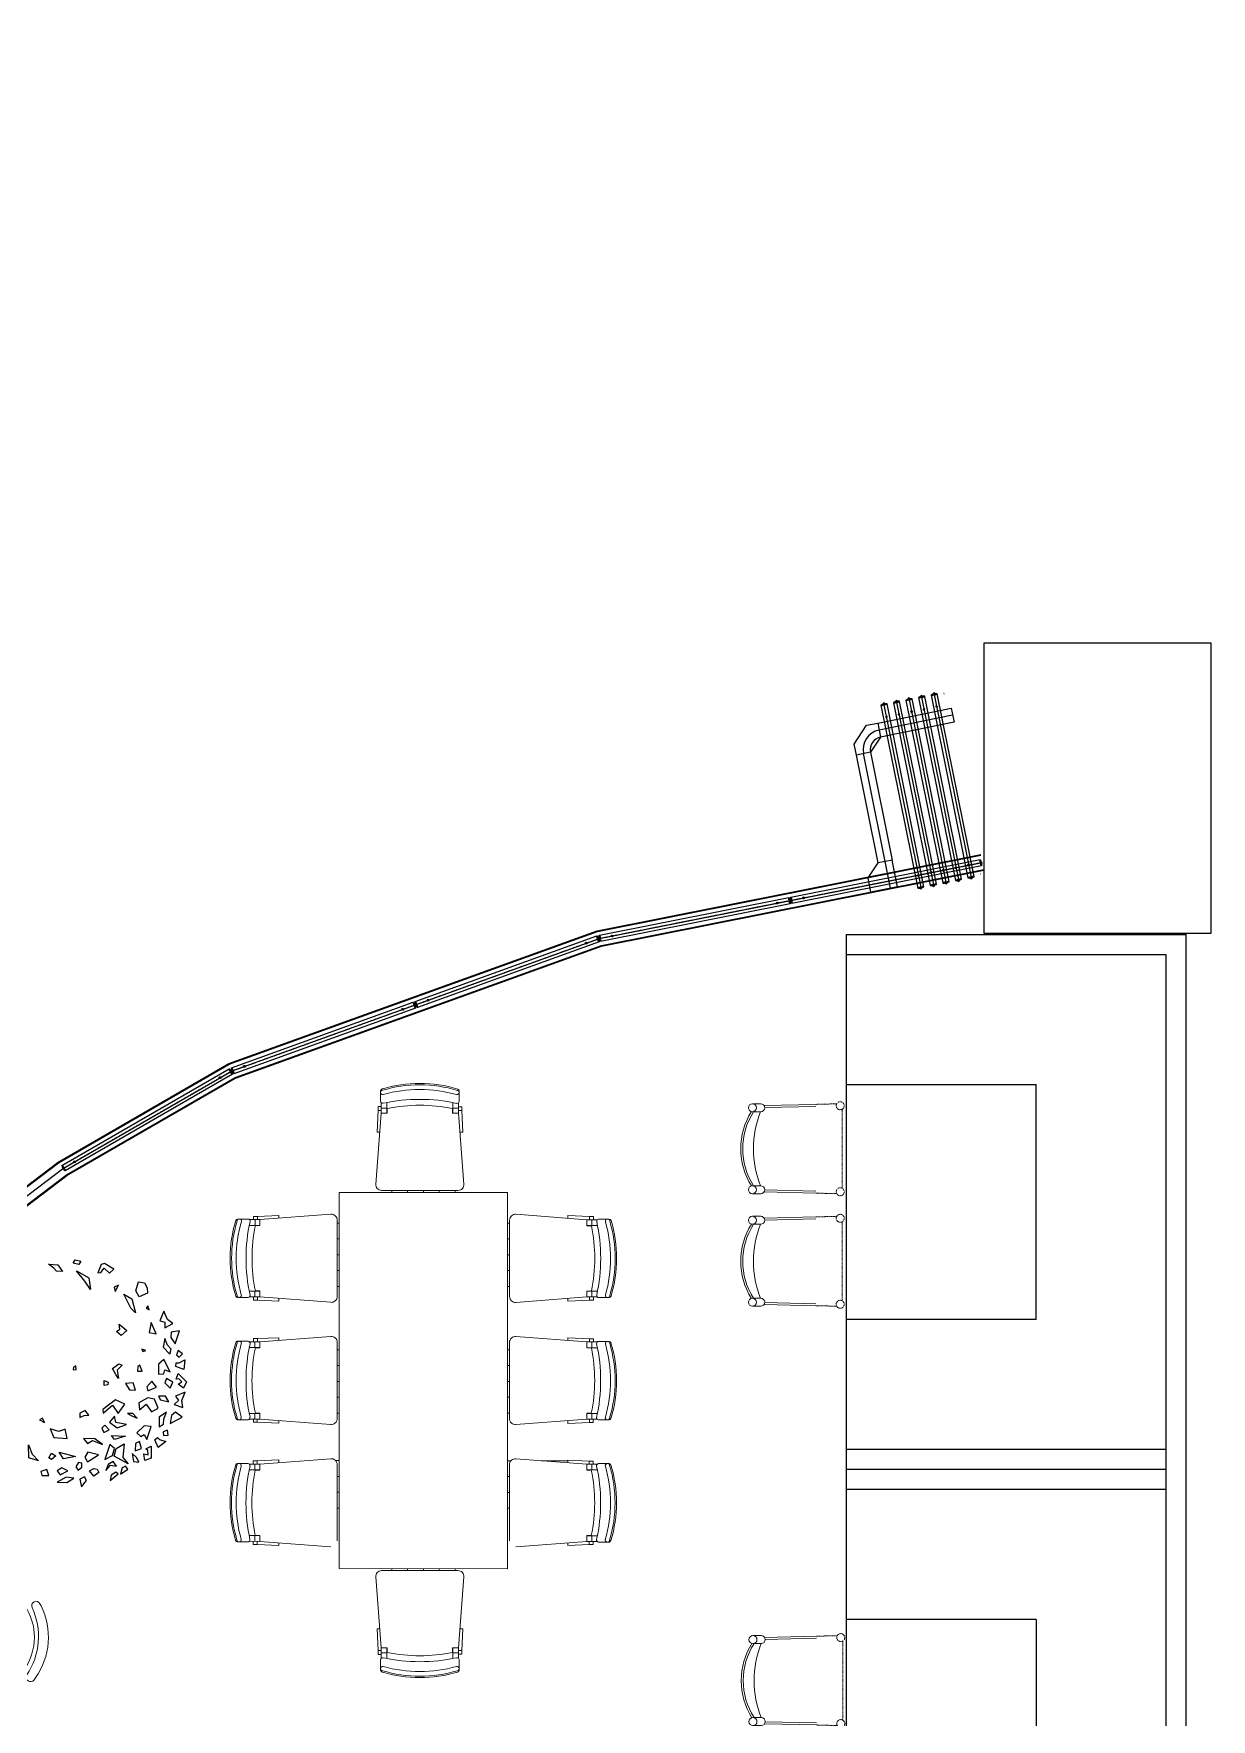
# Model space of a CAD drawing. Header units: millimetres. Extents: x 0 to 45949, y -31098 to 10954.
# Drawn here: x 26379 to 26967, y -6370 to -5528 of the extents above; entities that cross this region are included whole.
import ezdxf
from ezdxf import colors
from ezdxf.entities.mleader import LeaderData, LeaderLine
from ezdxf.enums import TextEntityAlignment as Align
from ezdxf.math import Vec2, Vec3

# ---------------------------------------------------------------- set-up
doc = ezdxf.new("R2010")
doc.units = ezdxf.units.MM
for name, pattern in [('14.022_PLAN_+56.00$0$14.022_A KATLAR$0$DASHED2', [0.375, 0.25, -0.125]), ('14.022_PLAN_+56.00$0$14.022_A KATLAR$0$MITTELLINIE', [0.6, 0.5, -0.05, 0, -0.05]), ('HIDDEN2', [0.1875, 0.125, -0.0625])]:
    doc.linetypes.add(name, pattern=pattern)
for name, color, linetype in [('14.022_PLAN_+56.00$0$14.022_A KATLAR$0$3-0PN-GLS', 252, 'Continuous'), ('14.022_PLAN_+56.00$0$14.022_A KATLAR$0$Duenn', 252, 'Continuous'), ('14.022_PLAN_+56.00$0$14.022_A KATLAR$0$KAYAR-KAPI-CAM-İZİ', 130, '14.022_PLAN_+56.00$0$14.022_A KATLAR$0$DASHED2'), ('14.022_PLAN_+56.00$0$14.022_A KATLAR$0$Mittellinie', 252, '14.022_PLAN_+56.00$0$14.022_A KATLAR$0$MITTELLINIE'), ('A绿-1', 94, 'Continuous'), ('DORMA', 10, 'Continuous')]:
    doc.layers.add(name, color=color, linetype=linetype)
doc.layers.add('MOBİLYA TEFRİŞ', color=35, linetype='Continuous', lineweight=15)
doc.layers.add('TEFRIS', color=9, linetype='Continuous', lineweight=0)
doc.styles.get("Standard").update_dxf_attribs({"font": 'arial.ttf'})
doc.dimstyles.new('ISO-25', dxfattribs={"dimtxt": 2.5, "dimasz": 2.5, "dimexe": 1.25, "dimexo": 0.625, "dimtad": 1, "dimtxsty": 'Standard', "dimcen": 2.5, "dimadec": 0, "dimazin": 0, "dimtfac": 1, "dimtmove": 0, "dimatfit": 3, "dimfxl": 1, "dimarcsym": 0})

# ---------------------------------------------------------------- blocks, each defined once
blk = doc.blocks.new('971')
at = {"layer": '14.022_PLAN_+56.00$0$14.022_A KATLAR$0$3-0PN-GLS'}
blk.add_lwpolyline([(76661.81, 17776.01, -0.332059), (76661.85, 17776.04), (76758.4, 17776.04, -0.332059), (76758.45, 17776.01, -0.1452), (76758.45, 17772.88, -0.332059), (76758.4, 17772.84), (76661.85, 17772.84, -0.332059), (76661.81, 17772.88, -0.1452)], format="xyb", close=True, dxfattribs=at)
at = {"layer": '14.022_PLAN_+56.00$0$14.022_A KATLAR$0$Duenn'}
for p, q in [((76662.03, 17776.04), (76662.03, 17772.84)), ((76758.23, 17772.84), (76758.23, 17776.04))]:
    blk.add_line(p, q, dxfattribs=at)
at = {"layer": '14.022_PLAN_+56.00$0$14.022_A KATLAR$0$KAYAR-KAPI-CAM-İZİ', "lineweight": 25}
blk.add_point((76662.03, 17774.45), dxfattribs=at)
at = {"layer": '14.022_PLAN_+56.00$0$14.022_A KATLAR$0$Mittellinie'}
blk.add_line((76661.58, 17774.44), (76758.68, 17774.44), dxfattribs=at)
for centre in [(76668.08, 17774.44), (76752.18, 17774.44)]:
    blk.add_circle(centre, 0.45, dxfattribs=at)
blk = doc.blocks.new('*D34')
at = {"layer": 'Defpoints', "color": 0, "transparency": 16777216}
for p in [(254872.4, -6913), (255810.4, -6913), (255810.4, -6962.2)]:
    blk.add_point(p, dxfattribs=at)
at = {"layer": 'DORMA', "color": 0, "lineweight": -2, "transparency": 16777216}
blk.add_line((254884.9, -6962.2), (255797.9, -6962.2), dxfattribs=at)
at = {"layer": 'DORMA', "color": 0, "transparency": 16777216}
for points in [[(254884.9, -6960.2), (254884.9, -6964.3), (254872.4, -6962.2)], [(255797.9, -6960.2), (255797.9, -6964.3), (255810.4, -6962.2)]]:
    blk.add_solid(points, dxfattribs=at)
at = {"layer": 'DORMA', "color": 0, "transparency": 16777216, "insert": (255341.4, -6952.7), "char_height": 12.5, "attachment_point": 5}
blk.add_mtext('938', dxfattribs=at)
blk = doc.blocks.new('HSAN')
at = {"layer": 'TEFRIS'}
for p, q in [((-22.5, 44.87), (-22.5, 40.75)), ((-18.5, 44.87), (-18.5, 40.75)), ((18.5, 44.87), (18.5, 40.75)), ((22.5, 44.87), (22.5, 40.75)), ((-22.19, 13.17), (-21.54, 39.04)), ((-21.19, 13.17), (-20.55, 38.75)), ((20.55, 38.75), (21.19, 13.17)), ((21.54, 39.04), (22.19, 13.17))]:
    blk.add_line(p, q, dxfattribs=at)
at = {"layer": 'TEFRIS', "linetype": 'HIDDEN2'}
for p, q in [((-22.46, 2.76), (-22.19, 13.17)), ((22.19, 13.17), (22.46, 2.76)), ((19.77, 0), (-19.77, 0))]:
    blk.add_line(p, q, dxfattribs=at)
at = {"layer": 'TEFRIS'}
for centre in [(-20.5, 44.87), (20.5, 44.87)]:
    blk.add_circle(centre, 2, dxfattribs=at)
at = {"layer": 'TEFRIS', "linetype": 'HIDDEN2'}
for centre in [(-21.5, 1), (21.5, 1)]:
    blk.add_circle(centre, 2, dxfattribs=at)
at = {"layer": 'TEFRIS'}
for centre, radius, start, end in [((0, 15.6), 35.13, 58.07489, 121.92511), ((0, 15.6), 34.13, 57.17304, 122.82696), ((0, -5.74), 50.06, 68.31869, 111.68131), ((-20.5, 40.75), 2, 180, 0), ((20.5, 40.75), 2, 180, 0)]:
    blk.add_arc(centre, radius, start, end, dxfattribs=at)
blk = doc.blocks.new('nv vxb')
for p, q in [((28123.93, -5988.22), (28293.93, -5988.22)), ((28123.93, -5988.22), (28123.93, -6513.24)), ((28293.93, -6523.24), (28293.93, -5988.22)), ((28123.93, -5998.22), (28283.93, -5998.22)), ((28283.93, -6513.24), (28283.93, -5998.22)), ((28123.93, -6063.22), (28218.93, -6063.22)), ((28218.93, -6180.73), (28218.93, -6063.22)), ((28218.93, -6180.73), (28123.93, -6180.73)), ((28283.93, -6245.73), (28123.93, -6245.73)), ((28283.93, -6255.73), (28123.93, -6255.73)), ((28283.93, -6265.73), (28123.93, -6265.73)), ((28123.93, -6294.22), (28123.93, -6364.22)), ((28218.93, -6330.73), (28123.93, -6330.73)), ((28218.93, -6330.73), (28218.93, -6448.24)), ((28123.93, -6448.24), (28218.93, -6448.24)), ((28123.93, -6513.24), (28283.93, -6513.24)), ((28123.93, -6513.24), (28123.93, -6523.24)), ((28128.93, -6513.24), (28283.93, -6513.24)), ((28123.93, -6523.24), (28292.61, -6523.24)), ((28128.93, -6523.24), (28293.93, -6523.24))]:
    blk.add_line(p, q)
at = {"layer": 'TEFRIS', "rotation": 89.99999999999999}
for p in [(28122.01, -6095.32), (28122.01, -6151.59), (28122.29, -6361.22), (28122.29, -6417.49)]:
    blk.add_blockref('HSAN', p, dxfattribs=at)
blk = doc.blocks.new('_TagSlot')
at = {"color": 0, "linetype": 'ByBlock', "lineweight": -2, "transparency": 16777216}
for p, q in [((-4, 4), (4, 4)), ((-4, -4), (4, -4))]:
    blk.add_line(p, q, dxfattribs=at)
for centre, start, end in [((-4, 0), 90, 270), ((4, 0), 270, 90)]:
    blk.add_arc(centre, 4, start, end, dxfattribs=at)
at = {"layer": 'MOBİLYA TEFRİŞ', "color": 0, "transparency": 16777216}
blk.add_attdef('TAGNUMBER', text='', height=3, dxfattribs=at).set_placement((0, -1.5), align=Align.CENTER)
blk = doc.blocks.new('ghh')
at = {"layer": 'MOBİLYA TEFRİŞ'}
for p, q in [((172334.05, -96715.03), (172334.38, -96713.83)), ((172307.35, -96740.78), (172308.56, -96740.46))]:
    blk.add_line(p, q, dxfattribs=at)
for centre, radius, start, end in [((173829.44, -95536.57), 1906.74, 217.21983, 218.03859), ((172300.05, -96706.43), 28.1, 280.21329, 349.62939), ((172296.66, -96703.03), 34.9, 285.86674, 343.97594), ((172300.2, -96706.57), 34.9, 283.87312, 345.96956), ((172332.29, -96713.26), 2.16, 344.95776, 163.97595), ((171126, -98232.6), 1906.74, 51.80409, 52.62123), ((172306.8, -96738.69), 2.16, 105.86674, 284.8849)]:
    blk.add_arc(centre, radius, start, end, dxfattribs=at)
blk = doc.blocks.new('sa')
at = {"layer": 'MOBİLYA TEFRİŞ'}
for p, q in [((4100.89, 5102.71), (4100.89, 5103.53)), ((4100.89, 5102.71), (4100.89, 5098.76)), ((4100.89, 5102.71), (4100.89, 5098.76)), ((4136.53, 5102.7), (4136.53, 5103.52)), ((4136.53, 5102.7), (4136.53, 5098.75)), ((4136.53, 5102.7), (4136.53, 5098.75)), ((4099.71, 5094.56), (4099.25, 5084.78)), ((4099.71, 5096.36), (4101.16, 5096.36)), ((4099.71, 5096.36), (4099.71, 5094.56)), ((4099.71, 5094.56), (4101.16, 5094.56)), ((4101.16, 5093.39), (4101.16, 5098.12)), ((4101.16, 5095.64), (4103.77, 5095.64)), ((4103.77, 5098.19), (4103.77, 5093.39)), ((4103.86, 5095.46), (4103.86, 5093.39)), ((4133.56, 5095.45), (4133.56, 5093.38)), ((4133.65, 5098.18), (4133.65, 5093.38)), ((4133.65, 5095.63), (4136.26, 5095.63)), ((4136.26, 5093.38), (4136.26, 5098.1)), ((4137.71, 5096.35), (4136.26, 5096.35)), ((4137.71, 5094.55), (4136.26, 5094.55)), ((4137.71, 5096.35), (4137.71, 5094.55)), ((4137.71, 5094.55), (4138.16, 5084.77)), ((4098.67, 5061.2), (4101.16, 5093.39)), ((4101.16, 5093.39), (4103.86, 5093.39)), ((4133.56, 5093.38), (4136.26, 5093.38)), ((4138.73, 5061.19), (4136.26, 5093.38)), ((4099.25, 5084.78), (4100.49, 5084.78)), ((4138.16, 5084.77), (4136.92, 5084.77)), ((4101.36, 5058.29), (4136.03, 5058.28)), ((4105.92, 5057.39), (4105.92, 5058.29)), ((4113.12, 5057.39), (4113.12, 5058.29)), ((4120.32, 5057.39), (4120.32, 5058.29)), ((4127.52, 5057.39), (4127.52, 5058.29)), ((4134.72, 5057.38), (4134.72, 5058.28))]:
    blk.add_line(p, q, dxfattribs=at)
for centre, radius, start, end in [((4101.79, 5103.53), 0.9, 106.81769, 179.98199), ((4101.49, 5103.06), 0.598, 128.57697, 174.94911), ((4101.79, 5102.71), 0.9, 179.98199, 286.29203), ((4101.92, 5102.49), 1.32, 99.1147, 127.71008), ((4118.56, 5047.59), 59.3, 89.85156, 106.68624), ((4118.56, 5047.59), 58.67, 89.85156, 106.68624), ((4118.56, 5044.86), 59.33, 89.85162, 106.16061), ((4118.83, 5047.59), 59.3, 73.27774, 90.11242), ((4118.83, 5047.59), 58.67, 73.27774, 90.11242), ((4118.83, 5044.86), 59.33, 73.80336, 90.11235), ((4135.63, 5102.7), 0.9, 253.67195, 359.98199), ((4135.5, 5102.48), 1.32, 52.25389, 80.84927), ((4135.63, 5103.52), 0.9, 359.98199, 73.14629), ((4135.93, 5103.05), 0.598, 5.01486, 51.38701), ((4101.79, 5098.76), 0.9, 179.98199, 282.56436), ((4118.55, 5022.93), 76.76, 89.88122, 102.46278), ((4118.69, 5024.16), 72.83, 78.2171, 101.74688), ((4118.82, 5022.93), 76.76, 77.5012, 90.08276), ((4135.63, 5098.75), 0.9, 257.39961, 359.98199), ((4101.36, 5060.99), 2.7, 175.58328, 269.98199), ((4136.03, 5060.98), 2.7, 269.98199, 4.38069)]:
    blk.add_arc(centre, radius, start, end, dxfattribs=at)
blk = doc.blocks.new('edfgv')
at = {"layer": 'MOBİLYA TEFRİŞ'}
for p, q in [((3989.78, 5102.74), (3989.78, 5103.57)), ((3989.78, 5102.74), (3989.78, 5098.79)), ((3989.78, 5102.74), (3989.78, 5098.79)), ((4025.42, 5102.73), (4025.42, 5103.55)), ((4025.42, 5102.73), (4025.42, 5098.78)), ((4025.42, 5102.73), (4025.42, 5098.78)), ((4045.33, 5102.73), (4045.34, 5103.55)), ((4045.33, 5102.73), (4045.33, 5098.78)), ((4045.33, 5102.73), (4045.33, 5098.78)), ((4080.97, 5102.71), (4080.98, 5103.54)), ((4080.97, 5102.71), (4080.97, 5098.76)), ((4080.97, 5102.71), (4080.97, 5098.76)), ((3988.59, 5094.6), (3988.14, 5084.82)), ((3988.59, 5096.4), (3988.59, 5094.6)), ((3988.59, 5096.4), (3990.05, 5096.4)), ((3988.59, 5094.6), (3990.05, 5094.6)), ((3990.04, 5093.43), (3990.05, 5098.15)), ((3990.05, 5095.68), (3992.66, 5095.68)), ((3992.66, 5098.23), (3992.65, 5093.43)), ((3992.75, 5095.5), (3992.74, 5093.43)), ((4022.45, 5095.49), (4022.44, 5093.42)), ((4022.54, 5098.22), (4022.53, 5093.42)), ((4022.54, 5095.67), (4025.15, 5095.67)), ((4025.14, 5093.42), (4025.15, 5098.14)), ((4026.6, 5096.39), (4025.15, 5096.39)), ((4026.6, 5094.59), (4025.15, 5094.59)), ((4026.6, 5096.39), (4026.6, 5094.59)), ((4026.6, 5094.59), (4027.05, 5084.81)), ((4044.15, 5094.58), (4043.7, 5084.8)), ((4044.15, 5096.38), (4044.15, 5094.58)), ((4044.15, 5096.38), (4045.6, 5096.38)), ((4044.15, 5094.58), (4045.6, 5094.58)), ((4045.6, 5093.41), (4045.6, 5098.13)), ((4045.6, 5095.66), (4048.21, 5095.66)), ((4048.21, 5098.21), (4048.21, 5093.41)), ((4048.3, 5095.48), (4048.3, 5093.41)), ((4078, 5095.47), (4078, 5093.4)), ((4078.09, 5098.2), (4078.09, 5093.4)), ((4078.09, 5095.65), (4080.7, 5095.65)), ((4080.7, 5093.4), (4080.7, 5098.12)), ((4082.16, 5096.37), (4080.7, 5096.37)), ((4082.16, 5094.57), (4080.7, 5094.57)), ((4082.16, 5096.37), (4082.16, 5094.57)), ((4082.16, 5094.57), (4082.6, 5084.79)), ((3987.56, 5061.24), (3990.04, 5093.43)), ((3990.04, 5093.43), (3992.74, 5093.43)), ((4022.44, 5093.42), (4025.14, 5093.42)), ((4027.61, 5061.22), (4025.14, 5093.42)), ((4043.12, 5061.22), (4045.6, 5093.41)), ((4045.6, 5093.41), (4048.3, 5093.41)), ((4078, 5093.4), (4080.7, 5093.4)), ((4083.17, 5061.21), (4080.7, 5093.4)), ((3988.14, 5084.82), (3989.38, 5084.82)), ((4027.05, 5084.81), (4025.8, 5084.81)), ((4043.7, 5084.8), (4044.94, 5084.8)), ((4082.6, 5084.79), (4081.36, 5084.79)), ((3977.64, 5057.43), (3977.62, 4980.93)), ((3977.64, 5057.43), (4148.64, 5057.38)), ((4024.92, 5058.32), (3990.25, 5058.33)), ((4005.12, 5057.42), (4005.12, 5058.32)), ((4012.32, 5057.42), (4012.32, 5058.32)), ((4019.52, 5057.42), (4019.52, 5058.32)), ((4026.72, 5057.42), (4026.72, 5058.88)), ((4045.81, 5058.31), (4080.48, 5058.3)), ((4048.32, 5057.41), (4048.32, 5058.31)), ((4055.52, 5057.41), (4055.52, 5058.31)), ((4062.72, 5057.41), (4062.72, 5058.31)), ((4069.92, 5057.4), (4069.92, 5058.3)), ((4077.12, 5057.4), (4077.12, 5058.3)), ((4148.64, 5057.38), (4148.62, 4980.88)), ((4148.62, 4980.88), (3977.62, 4980.93)), ((4024.89, 4980.02), (3990.22, 4980.03)), ((4005.1, 4980.02), (4005.1, 4980.92)), ((4012.3, 4980.02), (4012.3, 4980.92)), ((4019.5, 4980.02), (4019.5, 4980.92)), ((4026.7, 4979.29), (4026.7, 4980.92)), ((4045.78, 4980.01), (4080.45, 4980)), ((4048.3, 4980.01), (4048.3, 4980.91)), ((4055.5, 4980.01), (4055.5, 4980.91)), ((4062.7, 4980.01), (4062.7, 4980.91)), ((4069.9, 4980), (4069.9, 4980.9)), ((4077.1, 4980), (4077.1, 4980.9)), ((4101.34, 4979.99), (4136.01, 4979.98)), ((4105.9, 4979.99), (4105.9, 4980.89)), ((4113.1, 4979.99), (4113.1, 4980.89)), ((4120.3, 4979.99), (4120.3, 4980.89)), ((4127.5, 4979.99), (4127.5, 4980.89)), ((4134.7, 4979.98), (4134.7, 4980.88)), ((3987.53, 4977.12), (3990, 4944.93)), ((4027.58, 4977.11), (4025.1, 4944.92)), ((4043.09, 4977.11), (4045.56, 4944.91)), ((4083.14, 4977.09), (4080.66, 4944.9)), ((4098.65, 4977.09), (4101.11, 4944.89)), ((4138.7, 4977.08), (4136.21, 4944.88)), ((4026.69, 4953.54), (4026.69, 4965.59)), ((3988.54, 4943.76), (3988.1, 4953.54)), ((3988.1, 4953.54), (3989.34, 4953.54)), ((4027, 4953.53), (4025.76, 4953.53)), ((4026.55, 4943.75), (4027, 4953.53)), ((4043.65, 4953.52), (4044.9, 4953.52)), ((4044.1, 4943.74), (4043.65, 4953.52)), ((4082.56, 4953.51), (4081.32, 4953.51)), ((4082.11, 4943.73), (4082.56, 4953.51)), ((4099.66, 4943.72), (4099.21, 4953.51)), ((4099.21, 4953.51), (4100.45, 4953.5)), ((4138.12, 4953.49), (4136.88, 4953.49)), ((4137.67, 4943.71), (4138.12, 4953.49)), ((3988.54, 4943.76), (3990, 4943.76)), ((3988.54, 4941.96), (3988.54, 4943.76)), ((3988.54, 4941.96), (3990, 4941.96)), ((3990, 4944.93), (3990, 4940.21)), ((3992.7, 4944.93), (3990, 4944.93)), ((3992.61, 4942.68), (3990, 4942.68)), ((3992.61, 4940.13), (3992.61, 4944.93)), ((3992.7, 4942.86), (3992.7, 4944.93)), ((4022.4, 4942.85), (4022.4, 4944.92)), ((4025.1, 4944.92), (4022.4, 4944.92)), ((4022.49, 4940.12), (4022.49, 4944.92)), ((4025.1, 4942.67), (4022.49, 4942.67)), ((4025.1, 4944.92), (4025.1, 4940.2)), ((4026.55, 4943.75), (4025.1, 4943.75)), ((4026.55, 4941.95), (4025.1, 4941.95)), ((4026.55, 4941.95), (4026.55, 4943.75)), ((4044.1, 4941.94), (4044.1, 4943.74)), ((4044.1, 4943.74), (4045.55, 4943.74)), ((4044.1, 4941.94), (4045.55, 4941.94)), ((4045.56, 4944.91), (4045.55, 4940.19)), ((4045.55, 4942.66), (4048.16, 4942.66)), ((4045.56, 4944.91), (4048.26, 4944.91)), ((4048.16, 4940.11), (4048.17, 4944.91)), ((4048.25, 4942.84), (4048.26, 4944.91)), ((4077.95, 4942.83), (4077.96, 4944.9)), ((4077.96, 4944.9), (4080.66, 4944.9)), ((4078.04, 4940.1), (4078.05, 4944.9)), ((4078.04, 4942.65), (4080.65, 4942.65)), ((4080.66, 4944.9), (4080.65, 4940.18)), ((4082.11, 4943.73), (4080.65, 4943.73)), ((4082.11, 4941.93), (4080.65, 4941.93)), ((4082.11, 4941.93), (4082.11, 4943.73)), ((4099.66, 4943.72), (4101.11, 4943.72)), ((4099.66, 4941.92), (4099.66, 4943.72)), ((4099.66, 4941.92), (4101.11, 4941.92)), ((4101.11, 4944.89), (4103.81, 4944.89)), ((4101.11, 4944.89), (4101.11, 4940.17)), ((4101.11, 4942.64), (4103.72, 4942.64)), ((4103.72, 4940.09), (4103.72, 4944.89)), ((4103.81, 4942.82), (4103.81, 4944.89)), ((4133.51, 4942.81), (4133.51, 4944.88)), ((4133.51, 4944.88), (4136.21, 4944.88)), ((4133.6, 4940.09), (4133.6, 4944.88)), ((4133.6, 4942.63), (4136.21, 4942.63)), ((4136.21, 4944.88), (4136.21, 4940.16)), ((4137.67, 4943.71), (4136.21, 4943.71)), ((4137.67, 4941.91), (4136.21, 4941.91)), ((4137.67, 4941.91), (4137.67, 4943.71)), ((3989.73, 4935.62), (3989.73, 4939.56)), ((3989.73, 4935.62), (3989.73, 4939.56)), ((3989.73, 4935.62), (3989.73, 4934.79)), ((3990.69, 4940.33), (3990.69, 4940.69)), ((4025.37, 4935.6), (4025.37, 4939.55)), ((4025.37, 4935.6), (4025.37, 4939.55)), ((4025.37, 4935.6), (4025.37, 4934.78)), ((4045.28, 4935.6), (4045.28, 4939.55)), ((4045.28, 4935.6), (4045.28, 4939.55)), ((4045.28, 4935.6), (4045.28, 4934.78)), ((4080.92, 4935.59), (4080.92, 4939.54)), ((4080.92, 4935.59), (4080.92, 4939.54)), ((4080.92, 4935.59), (4080.92, 4934.76)), ((4100.84, 4935.58), (4100.84, 4939.53)), ((4100.84, 4935.58), (4100.84, 4939.53)), ((4100.84, 4935.58), (4100.84, 4934.76)), ((4136.48, 4935.57), (4136.48, 4939.52)), ((4136.48, 4935.57), (4136.48, 4939.52)), ((4136.48, 4935.57), (4136.48, 4934.75))]:
    blk.add_line(p, q, dxfattribs=at)
for centre, radius, start, end in [((3990.68, 5103.56), 0.9, 106.81769, 179.98199), ((3990.37, 5103.1), 0.598, 128.57697, 174.94911), ((3990.68, 5102.74), 0.9, 179.98199, 286.29203), ((3990.81, 5102.52), 1.32, 99.1147, 127.71008), ((4007.45, 5047.62), 59.3, 89.85156, 106.68624), ((4007.45, 5047.62), 58.67, 89.85156, 106.68624), ((4007.44, 5044.89), 59.33, 89.85162, 106.16061), ((4007.72, 5047.62), 59.3, 73.27774, 90.11242), ((4007.71, 5047.62), 58.67, 73.27774, 90.11242), ((4007.71, 5044.89), 59.33, 73.80336, 90.11235), ((4024.52, 5102.73), 0.9, 253.67195, 359.98199), ((4024.39, 5102.51), 1.32, 52.25389, 80.84927), ((4024.52, 5103.55), 0.9, 359.98199, 73.14629), ((4024.82, 5103.09), 0.598, 5.01486, 51.38701), ((4045.93, 5103.08), 0.598, 128.57697, 174.94911), ((4046.23, 5102.73), 0.9, 179.98199, 286.29203), ((4046.24, 5103.55), 0.9, 106.81769, 179.98199), ((4046.36, 5102.5), 1.32, 99.1147, 127.71008), ((4063, 5047.6), 59.3, 89.85156, 106.68624), ((4063, 5047.6), 58.67, 89.85156, 106.68624), ((4063, 5044.87), 59.33, 89.85162, 106.16061), ((4063.27, 5047.6), 58.67, 73.27774, 90.11242), ((4063.27, 5047.6), 59.3, 73.27774, 90.11242), ((4063.27, 5044.87), 59.33, 73.80336, 90.11235), ((4080.07, 5102.71), 0.9, 253.67195, 359.98199), ((4079.94, 5102.49), 1.32, 52.25389, 80.84927), ((4080.08, 5103.54), 0.9, 359.98199, 73.14629), ((4080.38, 5103.07), 0.598, 5.01486, 51.38701), ((3990.68, 5098.79), 0.9, 179.98199, 282.56436), ((4007.44, 5022.96), 76.76, 89.88122, 102.46278), ((4007.57, 5024.19), 72.83, 78.2171, 101.74688), ((4007.71, 5022.96), 76.76, 77.5012, 90.08276), ((4024.52, 5098.78), 0.9, 257.39961, 359.98199), ((4046.23, 5098.78), 0.9, 179.98199, 282.56436), ((4062.99, 5022.95), 76.76, 89.88122, 102.46278), ((4063.13, 5024.17), 72.83, 78.2171, 101.74688), ((4063.26, 5022.95), 76.76, 77.5012, 90.08276), ((4080.07, 5098.77), 0.9, 257.39961, 359.98199), ((4024.92, 5061.02), 2.7, 269.98199, 4.38069), ((4045.81, 5061.01), 2.7, 175.58328, 269.98199), ((4080.48, 5061), 2.7, 269.98199, 4.38069), ((4024.89, 4977.32), 2.7, 355.58328, 89.98199), ((4045.78, 4977.31), 2.7, 89.98199, 184.38069), ((4080.45, 4977.3), 2.7, 355.58328, 89.98199), ((4101.34, 4977.29), 2.7, 89.98199, 184.38069), ((4136.01, 4977.28), 2.7, 355.58328, 89.98199), ((4007.57, 5014.15), 72.83, 258.2171, 281.74688), ((4063.13, 5014.14), 72.83, 258.2171, 281.74688), ((4118.68, 5014.12), 72.83, 258.2171, 281.74688), ((3990.63, 4939.56), 0.9, 77.39961, 179.98199), ((3990.63, 4935.61), 0.9, 73.67195, 179.98199), ((3990.32, 4935.26), 0.598, 185.01486, 231.38701), ((3990.63, 4934.79), 0.9, 179.98199, 253.14629), ((3990.76, 4935.84), 1.32, 232.25389, 260.84927), ((4007.43, 4990.73), 59.3, 253.27774, 270.11242), ((4007.43, 4990.73), 58.67, 253.27774, 270.11242), ((4007.44, 5015.38), 76.76, 257.5012, 270.08276), ((4007.43, 4993.46), 59.33, 253.80336, 270.11235), ((4007.7, 4993.46), 59.33, 269.85162, 286.16061), ((4007.7, 4990.73), 59.3, 269.85156, 286.68624), ((4007.71, 5015.38), 76.76, 269.88122, 282.46278), ((4007.7, 4990.73), 58.67, 269.85156, 286.68624), ((4024.47, 4935.6), 0.9, 359.98199, 106.29203), ((4024.47, 4939.55), 0.9, 359.98199, 102.56436), ((4024.34, 4935.83), 1.32, 279.1147, 307.71008), ((4024.47, 4934.78), 0.9, 286.81769, 359.98199), ((4024.77, 4935.25), 0.598, 308.57697, 354.94911), ((4046.18, 4939.55), 0.9, 77.39961, 179.98199), ((4046.18, 4935.6), 0.9, 73.67195, 179.98199), ((4045.88, 4935.24), 0.598, 185.01486, 231.38701), ((4046.18, 4934.78), 0.9, 179.98199, 253.14629), ((4046.31, 4935.82), 1.32, 232.25389, 260.84927), ((4062.98, 4990.71), 59.3, 253.27774, 270.11242), ((4062.98, 4990.71), 58.67, 253.27774, 270.11242), ((4062.99, 5015.37), 76.76, 257.5012, 270.08276), ((4062.99, 4993.44), 59.33, 253.80336, 270.11235), ((4063.26, 5015.37), 76.76, 269.88122, 282.46278), ((4063.26, 4993.44), 59.33, 269.85162, 286.16061), ((4063.25, 4990.71), 58.67, 269.85156, 286.68624), ((4063.25, 4990.71), 59.3, 269.85156, 286.68624), ((4063.25, 4990.71), 59.3, 269.85156, 286.68624), ((4080.02, 4935.59), 0.9, 359.98199, 106.29203), ((4080.02, 4939.54), 0.9, 359.98199, 102.56436), ((4079.89, 4935.81), 1.32, 279.1147, 307.71008), ((4080.02, 4934.76), 0.9, 286.81769, 359.98199), ((4080.32, 4935.23), 0.598, 308.57697, 354.94911), ((4101.74, 4939.53), 0.9, 77.39961, 179.98199), ((4101.74, 4935.58), 0.9, 73.67195, 179.98199), ((4101.43, 4935.23), 0.598, 185.01486, 231.38701), ((4101.74, 4934.76), 0.9, 179.98199, 253.14629), ((4101.87, 4935.8), 1.32, 232.25389, 260.84927), ((4118.54, 4990.69), 59.3, 253.27774, 270.11242), ((4118.54, 4990.69), 58.67, 253.27774, 270.11242), ((4118.55, 5015.35), 76.76, 257.5012, 270.08276), ((4118.54, 4993.42), 59.33, 253.80336, 270.11235), ((4118.82, 5015.35), 76.76, 269.88122, 282.46278), ((4118.81, 4993.42), 59.33, 269.85162, 286.16061), ((4118.81, 4990.69), 58.67, 269.85156, 286.68624), ((4118.81, 4990.69), 59.3, 269.85156, 286.68624), ((4135.58, 4935.57), 0.9, 359.98199, 106.29203), ((4135.58, 4939.52), 0.9, 359.98199, 102.56436), ((4135.45, 4935.79), 1.32, 279.1147, 307.71008), ((4135.58, 4934.75), 0.9, 286.81769, 359.98199), ((4135.88, 4935.22), 0.598, 308.57697, 354.94911)]:
    blk.add_arc(centre, radius, start, end, dxfattribs=at)
blk.add_blockref('sa', (0, 0))
at = {"xscale": -1, "rotation": 90}
blk.add_blockref('sa', (9035.04, 9139.45), dxfattribs=at)
at = {"rotation": 270}
blk.add_blockref('sa', (-908.76, 9139.45), dxfattribs=at)
blk = doc.blocks.new('011')
at = {"layer": 'A绿-1', "color": 0}
for p, q in [((-233, 983), (-145, 975)), ((-182, 944), (-233, 983)), ((-160, 916), (-182, 944)), ((-145, 975), (-103, 913)), ((-5, 991), (15, 1022)), ((47, 977), (-5, 991)), ((15, 1022), (68, 1008)), ((68, 1008), (47, 977)), ((256, 979), (225, 900)), ((252, 903), (284, 943)), ((285, 988), (256, 979)), ((284, 943), (333, 897)), ((372, 934), (285, 988)), ((-602, 829), (-612, 762)), ((-536, 849), (-602, 829)), ((-551, 770), (-536, 849)), ((-103, 913), (-160, 916)), ((25, 921), (141, 856)), ((104, 825), (25, 921)), ((156, 746), (104, 825)), ((141, 856), (156, 746)), ((225, 900), (252, 903)), ((333, 897), (372, 934)), ((414, 787), (374, 770)), ((383, 728), (414, 787)), ((577, 736), (601, 818)), ((601, 818), (656, 809)), ((656, 809), (679, 761)), ((-612, 762), (-551, 770)), ((374, 770), (383, 728)), ((464, 703), (539, 660)), ((530, 573), (464, 703)), ((539, 660), (572, 530)), ((605, 680), (577, 736)), ((685, 713), (605, 680)), ((679, 761), (685, 713)), ((-865, 562), (-783, 582)), ((-837, 486), (-865, 562)), ((-807, 520), (-837, 486)), ((-783, 582), (-807, 520)), ((572, 530), (530, 573)), ((688, 595), (672, 575)), ((672, 575), (699, 558)), ((699, 558), (688, 595)), ((834, 546), (797, 457)), ((868, 468), (834, 546)), ((918, 431), (868, 468)), ((396, 359), (429, 379)), ((440, 322), (396, 359)), ((422, 427), (491, 367)), ((429, 379), (422, 427)), ((491, 367), (440, 322)), ((719, 440), (700, 350)), ((700, 350), (763, 338)), ((763, 338), (719, 440)), ((797, 457), (845, 445)), ((845, 445), (843, 391)), ((843, 391), (918, 431)), ((902, 351), (898, 303)), ((979, 363), (902, 351)), ((941, 243), (979, 363)), ((-1019, 214), (-961, 256)), ((-1014, 121), (-1019, 214)), ((-964, 205), (-986, 149)), ((-953, 213), (-964, 205)), ((-961, 256), (-953, 213)), ((667, 181), (631, 195)), ((631, 195), (639, 173)), ((639, 173), (667, 181)), ((843, 293), (827, 213)), ((827, 213), (890, 148)), ((870, 232), (843, 293)), ((903, 194), (870, 232)), ((890, 148), (903, 194)), ((898, 303), (941, 243)), ((968, 182), (951, 142)), ((1006, 152), (968, 182)), ((-987, 84), (-1014, 121)), ((-957, 137), (-987, 84)), ((-986, 149), (-957, 137)), ((-1, 28), (-3, 2)), ((-3, 2), (24, 5)), ((20, 39), (-1, 28)), ((24, 5), (20, 39)), ((361, 16), (419, 58)), ((389, -41), (361, 16)), ((448, 46), (404, -1)), ((419, 58), (448, 46)), ((593, 35), (592, -10)), ((614, 46), (593, 35)), ((635, -8), (614, 46)), ((786, 56), (784, -37)), ((835, 98), (786, 56)), ((834, -35), (843, 2)), ((893, -16), (835, 98)), ((843, 2), (893, -16)), ((947, 35), (949, 68)), ((1019, 6), (947, 35)), ((949, 68), (976, 67)), ((951, 142), (978, 120)), ((976, 67), (1030, 97)), ((978, 120), (1006, 152)), ((1030, 97), (1019, 6)), ((-1012, -43), (-1015, -94)), ((-1015, -94), (-968, -60)), ((-968, -60), (-1012, -43)), ((-855, -131), (-946, -173)), ((-896, -192), (-837, -150)), ((-837, -150), (-855, -131)), ((-758, -32), (-802, -41)), ((-802, -41), (-794, -103)), ((-794, -103), (-724, -117)), ((-724, -117), (-758, -32)), ((282, -142), (283, -97)), ((318, -136), (282, -142)), ((283, -97), (319, -111)), ((319, -111), (318, -136)), ((416, -78), (389, -41)), ((404, -1), (416, -78)), ((550, -117), (481, -123)), ((481, -123), (516, -182)), ((574, -185), (550, -117)), ((592, -10), (635, -8)), ((723, -101), (677, -154)), ((677, -154), (688, -191)), ((768, -157), (723, -101)), ((784, -37), (834, -35)), ((860, -76), (844, -116)), ((844, -116), (892, -168)), ((917, -110), (860, -76)), ((892, -168), (917, -110)), ((948, -84), (967, -30)), ((972, -80), (948, -84)), ((967, -30), (1043, -108)), ((968, -128), (1001, -107)), ((1018, -166), (968, -128)), ((1001, -107), (972, -80)), ((1043, -108), (1018, -166)), ((-946, -173), (-954, -299)), ((-954, -299), (-903, -274)), ((-903, -274), (-896, -192)), ((388, -275), (270, -365)), ((473, -314), (388, -275)), ((516, -182), (574, -185)), ((687, -256), (603, -301)), ((603, -301), (610, -368)), ((749, -267), (687, -256)), ((688, -191), (768, -157)), ((783, -352), (749, -267)), ((784, -242), (804, -276)), ((851, -242), (784, -242)), ((804, -276), (881, -293)), ((881, -293), (851, -242)), ((969, -282), (929, -318)), ((1033, -203), (944, -240)), ((944, -240), (969, -282)), ((1002, -282), (1033, -203)), ((1011, -344), (1002, -282)), ((-925, -395), (-938, -513)), ((-938, -513), (-877, -401)), ((-877, -401), (-925, -395)), ((-287, -445), (-317, -459)), ((-317, -459), (-269, -484)), ((-269, -484), (-287, -445)), ((108, -373), (57, -398)), ((57, -398), (58, -437)), ((58, -437), (98, -420)), ((98, -420), (141, -418)), ((141, -418), (108, -373)), ((270, -365), (273, -398)), ((273, -398), (361, -323)), ((379, -427), (333, -480)), ((361, -323), (413, -402)), ((390, -483), (379, -427)), ((413, -402), (473, -314)), ((547, -402), (497, -402)), ((497, -402), (538, -424)), ((538, -424), (588, -444)), ((588, -444), (547, -402)), ((610, -368), (672, -315)), ((672, -315), (720, -385)), ((720, -385), (783, -352)), ((792, -434), (790, -524)), ((860, -389), (792, -434)), ((832, -501), (836, -451)), ((836, -451), (860, -389)), ((906, -420), (894, -493)), ((894, -493), (1005, -435)), ((943, -389), (906, -420)), ((929, -318), (1011, -344)), ((1005, -435), (943, -389)), ((-787, -573), (-861, -550)), ((-861, -550), (-829, -595)), ((-829, -595), (-778, -635)), ((-778, -635), (-787, -573)), ((-136, -569), (-217, -544)), ((-217, -544), (-182, -623)), ((-182, -623), (-60, -631)), ((-77, -547), (-136, -569)), ((-60, -631), (-77, -547)), ((288, -508), (260, -536)), ((260, -536), (278, -576)), ((278, -576), (330, -551)), ((330, -551), (288, -508)), ((333, -480), (403, -534)), ((350, -604), (481, -610)), ((378, -641), (350, -604)), ((481, -610), (378, -641)), ((490, -503), (390, -483)), ((403, -534), (490, -503)), ((652, -515), (585, -579)), ((585, -579), (622, -613)), ((622, -613), (654, -594)), ((716, -521), (652, -515)), ((654, -594), (677, -642)), ((677, -642), (716, -521)), ((751, -645), (777, -622)), ((777, -622), (794, -642)), ((790, -524), (832, -501)), ((870, -555), (830, -572)), ((830, -572), (833, -605)), ((833, -605), (876, -603)), ((876, -603), (870, -555)), ((-606, -644), (-685, -632)), ((-685, -632), (-657, -689)), ((-657, -689), (-584, -692)), ((-584, -692), (-606, -644)), ((-567, -776), (-585, -821)), ((-505, -788), (-567, -776)), ((-414, -811), (-417, -692)), ((-417, -692), (-384, -777)), ((-384, -777), (-325, -839)), ((-231, -811), (-206, -769)), ((-206, -769), (-165, -792)), ((-93, -820), (-135, -758)), ((-135, -758), (-75, -775)), ((-75, -775), (16, -798)), ((197, -635), (90, -632)), ((90, -632), (129, -680)), ((132, -759), (104, -806)), ((129, -680), (174, -652)), ((230, -784), (132, -759)), ((174, -652), (267, -688)), ((267, -688), (197, -635)), ((334, -689), (288, -827)), ((378, -725), (334, -689)), ((361, -790), (378, -725)), ((375, -796), (394, -725)), ((394, -725), (469, -683)), ((469, -683), (454, -807)), ((585, -813), (543, -771)), ((543, -771), (555, -847)), ((571, -678), (569, -748)), ((569, -748), (627, -726)), ((611, -661), (571, -678)), ((627, -726), (611, -661)), ((659, -836), (650, -774)), ((650, -774), (689, -783)), ((668, -729), (719, -704)), ((687, -743), (668, -729)), ((689, -783), (687, -743)), ((719, -704), (718, -814)), ((782, -715), (751, -645)), ((854, -659), (782, -715)), ((794, -642), (854, -659)), ((-585, -821), (-552, -867)), ((-552, -867), (-544, -824)), ((-544, -824), (-505, -788)), ((-325, -839), (-414, -811)), ((-249, -921), (-305, -938)), ((-228, -975), (-249, -921)), ((-204, -828), (-231, -811)), ((-165, -792), (-204, -828)), ((-109, -904), (-153, -932)), ((-153, -932), (-126, -969)), ((-126, -969), (-54, -933)), ((-54, -933), (-109, -904)), ((16, -798), (-93, -820)), ((44, -854), (19, -896)), ((19, -896), (41, -925)), ((41, -925), (76, -899)), ((75, -860), (44, -854)), ((76, -899), (75, -860)), ((104, -806), (129, -849)), ((129, -849), (230, -784)), ((146, -933), (188, -911)), ((186, -981), (146, -933)), ((188, -911), (219, -917)), ((219, -917), (232, -948)), ((288, -827), (361, -790)), ((320, -872), (298, -928)), ((298, -928), (342, -880)), ((365, -844), (320, -872)), ((342, -880), (397, -889)), ((397, -889), (365, -844)), ((506, -867), (375, -796)), ((450, -903), (435, -962)), ((435, -962), (502, -917)), ((480, -889), (450, -903)), ((454, -807), (506, -867)), ((502, -917), (480, -889)), ((555, -847), (603, -853)), ((603, -853), (585, -813)), ((718, -814), (659, -836)), ((-305, -938), (-295, -974)), ((-295, -974), (-228, -975)), ((-68, -992), (-153, -1037)), ((-153, -1037), (-62, -1040)), ((3, -1000), (-68, -992)), ((-62, -1040), (3, -1000)), ((100, -987), (58, -1009)), ((58, -1009), (72, -1080)), ((72, -1080), (120, -1020)), ((120, -1020), (100, -987)), ((232, -948), (186, -981)), ((337, -1021), (411, -959)), ((347, -973), (337, -1021)), ((391, -945), (347, -973)), ((411, -959), (391, -945))]:
    blk.add_line(p, q, dxfattribs=at)
blk = doc.blocks.new('938')
at = {"layer": '14.022_PLAN_+56.00$0$14.022_A KATLAR$0$3-0PN-GLS'}
blk.add_lwpolyline([(255808.116, -6928.646, -0.33205875), (255807.636, -6929.004), (254875.138, -6929.004, -0.33205875), (254874.658, -6928.646, -0.14519988), (254874.657, -6897.362, -0.33205875), (254875.137, -6897.004), (255807.636, -6897.004, -0.33205875), (255808.115, -6897.362, -0.14519988)], format="xyb", close=True, dxfattribs=at)
at = {"layer": '14.022_PLAN_+56.00$0$14.022_A KATLAR$0$Duenn'}
for p, q in [((254876.886, -6897.004), (254876.887, -6929.004)), ((255805.887, -6929.004), (255805.886, -6897.004))]:
    blk.add_line(p, q, dxfattribs=at)
at = {"layer": '14.022_PLAN_+56.00$0$14.022_A KATLAR$0$KAYAR-KAPI-CAM-İZİ', "lineweight": 25}
blk.add_point((255805.887, -6913.077), dxfattribs=at)
at = {"layer": '14.022_PLAN_+56.00$0$14.022_A KATLAR$0$Mittellinie'}
for centre in [(254937.387, -6913.003), (255745.387, -6913.006)]:
    blk.add_circle(centre, 4.5, dxfattribs=at)
at = {"layer": 'DORMA'}
blk.add_lwpolyline([(254867.387, -6913.006), (255815.387, -6913.006)], dxfattribs=at)
for centre in [(254872.387, -6913.006), (255810.387, -6913.004)]:
    blk.add_circle(centre, 5, dxfattribs=at)
dim = blk.add_aligned_dim(p1=(254872.387, -6913.006), p2=(255810.387, -6913.006), distance=-49.237, dimstyle='ISO-25', override={"dimscale": 5, "dimse1": 1, "dimse2": 1, "dimfxl": 15, "dimfxlon": 1}, dxfattribs=at)
dim.commit()
dim.dimension.update_dxf_attribs({"geometry": '*D34', "text_midpoint": (255341.387, -6952.732)})
blk = doc.blocks.new('defgbh')
at = {"xscale": -1, "rotation": 180.5334025517498}
blk.add_blockref('ghh', (-148875.65, -94119.35), dxfattribs=at)
at = {"layer": 'MOBİLYA TEFRİŞ'}
ml = blk.add_multileader_block('Standard', dxfattribs=at)
ml.set_content('_TagSlot', color=30, scale=1.5)
ml.set_attribute('TAGNUMBER', 'MH-20', width=0)
ml.set_leader_properties()
ml.build(insert=Vec2(0, 0))
ml.multileader.update_dxf_attribs({"leader_type": 0})
ctx = ml.context
ctx.base_point, ctx.plane_origin = Vec3(22484.11, 4116.36), Vec3(22496.11, 4116.36)
notes = []
notes.append((ctx, [(0, (0, 0, 0), (0, 0), (1, 0), 1, [])]))
ctx.block.insert = Vec3(22496.11, 4116.36)
for ctx, leaders in notes:
    for number, flags, end, landing, length, lines in leaders:
        leader = LeaderData()
        leader.index, (leader.has_last_leader_line, leader.has_dogleg_vector, leader.attachment_direction) = number, flags
        leader.last_leader_point, leader.dogleg_vector, leader.dogleg_length = Vec3(end), Vec3(landing), length
        for number, points, colour, breaks in lines:
            line = LeaderLine()
            line.index, line.vertices, line.color, line.breaks = number, Vec3.list(points), colors.encode_raw_color(colour), breaks
            leader.lines.append(line)
        ctx.leaders.append(leader)

msp = doc.modelspace()

# ---------------------------------------------------------------- linework, layer by layer
for p, q in [((26788.672, -5882.778), (26794.906, -5873.393)), ((26794.906, -5873.393), (26800.428, -5872.28)), ((26800.428, -5872.28), (26801.851, -5879.337)), ((26801.851, -5879.337), (26796.843, -5886.877)), ((26789.786, -5888.3), (26788.672, -5882.778)), ((26796.843, -5886.877), (26789.786, -5888.3)), ((26810.408, -5954.122), (26807.719, -5940.79)), ((26795.653, -5949.753), (26800.661, -5942.214))]:
    msp.add_line(p, q)
at = {"color": 251, "true_color": 0x636466}
msp.add_line((26954.631, -6522.303), (26954.631, -5977.303), dxfattribs=at)
msp.add_lwpolyline([(26853.456, -5977.303), (26967.131, -5977.303), (26967.131, -5832.303), (26853.456, -5832.303)], close=True)
for points in [[(26800.428, -5872.28), (26837.188, -5864.864), (26838.611, -5871.922), (26801.851, -5879.337)], [(26837.902, -5868.393), (26801.14, -5875.808)], [(26796.843, -5886.877), (26807.719, -5940.79), (26800.661, -5942.214), (26789.786, -5888.3)], [(26806.879, -5954.834), (26793.314, -5887.588)], [(25784.876, -7681.255), (25735.674, -7518.777), (25707.579, -7325.241), (25708.693, -7130.015), (25735.402, -6953.246), (25791.87, -6765.892), (25875.517, -6589.299), (25984.354, -6427.436), (26048.225, -6352.243), (26390.869, -6091.823), (26476.162, -6042.536), (26660.314, -5976.112), (26851.974, -5938.004)], [(25785.294, -7681.256), (25736.065, -7518.69), (25707.979, -7325.213), (25709.093, -7130.046), (25735.794, -6953.334), (25792.244, -6766.036), (25875.866, -6589.497), (25984.673, -6427.678), (26048.502, -6352.535), (26391.091, -6092.157), (26476.331, -6042.9), (26660.422, -5976.498), (26852.052, -5938.396)], [(25789.057, -7681.262), (25739.589, -7517.905), (25711.581, -7324.963), (25712.691, -7130.327), (25739.315, -6954.127), (25795.613, -6767.333), (25879.004, -6591.282), (25987.548, -6429.855), (26050.992, -6355.165), (26393.089, -6095.16), (26477.854, -6046.177), (26661.389, -5979.976), (26852.754, -5941.927)], [(25792.821, -7681.269), (25743.113, -7517.121), (25715.182, -7324.713), (25716.289, -7130.608), (25742.836, -6954.919), (25798.982, -6768.63), (25882.142, -6593.067), (25990.422, -6432.031), (26053.482, -6357.794), (26395.087, -6098.164), (26479.378, -6049.455), (26662.356, -5983.454), (26853.456, -5945.458)], [(25793.239, -7681.269), (25743.504, -7517.034), (25715.582, -7324.686), (25716.689, -7130.639), (25743.227, -6955.007), (25799.356, -6768.774), (25882.49, -6593.266), (25990.742, -6432.273), (26053.759, -6358.086), (26395.309, -6098.497), (26479.547, -6049.819), (26662.464, -5983.841), (26853.534, -5945.85)], [(26810.408, -5954.122), (26797.077, -5956.811), (26795.653, -5949.753)]]:
    msp.add_lwpolyline(points)
for radius in [10, 6.4]:
    msp.add_arc((26803.117, -5885.611), radius, 101.404676, 191.404676)

# ---------------------------------------------------------------- block references
at = {"color": 253}
for p, rotation in [((8682.086, 8242.604), 309.9530933489498), ((16656.294, 8242.604), 309.9530933489498), ((13998.594, 4361.113), 321.3153757973455)]:
    msp.add_blockref('defgbh', p, dxfattribs=dict(at, rotation=rotation))
for name, p, xscale, yscale, zscale, rotation in [('938', (21111.142, 18989.571), -0.1, 0.1, 0.1, 101.4047534080603), ('938', (21086.048, 18984.508), -0.1, 0.1, 0.1, 101.4047534080603), ('938', (21092.321, 18985.774), -0.1, 0.1, 0.1, 101.4047534080603), ('938', (21098.595, 18987.04), -0.1, 0.1, 0.1, 101.4047534080603), ('938', (21104.869, 18988.305), -0.1, 0.1, 0.1, 101.4047534080603), ('edfgv', (32094.468, -10670.436), 1.1, 1.1, 1.1, 90)]:
    msp.add_blockref(name, p, dxfattribs=dict(xscale=xscale, yscale=yscale, zscale=zscale, rotation=rotation))
for p, rotation in [((-44966.462, -38344.176), 11.24550189671074), ((-45049.529, -38390.973), 11.26769385945315), ((-39513.208, -48744.659), 19.83447309477704), ((-39600.491, -48784.694), 19.84047879695725), ((-31096.419, -59833.689), 30.01478173664072)]:
    msp.add_blockref('971', p, dxfattribs=dict(rotation=rotation))
msp.add_blockref('nv vxb', (-1339.295, 10.209))
at = {"layer": 'A绿-1', "xscale": 0.05399999999999999, "yscale": 0.05399999999999999, "zscale": 0.05399999999999999}
msp.add_blockref('011', (26398.645, -6195.819), dxfattribs=at)

# ---------------------------------------------------------------- leaders
at = {"layer": 'MOBİLYA TEFRİŞ'}
ml = msp.add_multileader_block('Standard', dxfattribs=at)
ml.set_content('_TagSlot', color=30, scale=1.5)
ml.set_attribute('TAGNUMBER', 'MH-20', width=0)
ml.set_leader_properties()
ml.build(insert=Vec2(0, 0))
ml.multileader.update_dxf_attribs({"leader_type": 0})
ctx = ml.context
ctx.base_point, ctx.plane_origin, ctx.plane_x_axis, ctx.plane_y_axis = Vec3(26478.781, -6732.544), Vec3(26490.781, -6732.537), Vec3(0.9999998, 0.0005741), Vec3(-0.0005741, 0.9999998)
notes = []
notes.append((ctx, [(0, (0, 0, 0), (0, 0), (1, 0), 1, [])]))
ctx.block.insert, ctx.block.rotation = Vec3(26490.781, -6732.537), 0.0005741
ml = msp.add_multileader_block('Standard', dxfattribs=at)
ml.set_content('_TagSlot', color=30, scale=1.5)
ml.set_attribute('TAGNUMBER', 'MH-20', width=0)
ml.set_leader_properties()
ml.build(insert=Vec2(0, 0))
ml.multileader.update_dxf_attribs({"leader_type": 0})
ctx = ml.context
ctx.base_point, ctx.plane_origin, ctx.plane_x_axis, ctx.plane_y_axis = Vec3(26484.623, -6943.862), Vec3(26496.623, -6943.855), Vec3(0.9999998, 0.0005741), Vec3(-0.0005741, 0.9999998)
notes.append((ctx, [(0, (0, 0, 0), (0, 0), (1, 0), 1, [])]))
ctx.block.insert, ctx.block.rotation = Vec3(26496.623, -6943.855), 0.0005741
ml = msp.add_multileader_block('Standard', dxfattribs=at)
ml.set_content('_TagSlot', color=30, scale=1.5)
ml.set_attribute('TAGNUMBER', 'MH-20', width=0)
ml.set_leader_properties()
ml.build(insert=Vec2(0, 0))
ml.multileader.update_dxf_attribs({"leader_type": 0})
ctx = ml.context
ctx.base_point, ctx.plane_origin, ctx.plane_x_axis, ctx.plane_y_axis = Vec3(26607.801, -7275.722), Vec3(26619.801, -7275.715), Vec3(0.9999998, 0.0005741), Vec3(-0.0005741, 0.9999998)
notes.append((ctx, [(0, (0, 0, 0), (0, 0), (1, 0), 1, [])]))
ctx.block.insert, ctx.block.rotation = Vec3(26619.801, -7275.715), 0.0005741
ml = msp.add_multileader_block('Standard', dxfattribs=at)
ml.set_content('_TagSlot', color=30, scale=1.5)
ml.set_attribute('TAGNUMBER', 'MH-20', width=0)
ml.set_leader_properties()
ml.build(insert=Vec2(0, 0))
ml.multileader.update_dxf_attribs({"leader_type": 0})
ctx = ml.context
ctx.base_point, ctx.plane_origin, ctx.plane_x_axis, ctx.plane_y_axis = Vec3(26422.397, -7278.155), Vec3(26434.397, -7278.148), Vec3(0.9999998, 0.0005741), Vec3(-0.0005741, 0.9999998)
notes.append((ctx, [(0, (0, 0, 0), (0, 0), (1, 0), 1, [])]))
ctx.block.insert, ctx.block.rotation = Vec3(26434.397, -7278.148), 0.0005741
ml = msp.add_multileader_block('Standard', dxfattribs=at)
ml.set_content('_TagSlot', color=30, scale=1.5)
ml.set_attribute('TAGNUMBER', 'MH-20', width=0)
ml.set_leader_properties()
ml.build(insert=Vec2(0, 0))
ml.multileader.update_dxf_attribs({"leader_type": 0})
ctx = ml.context
ctx.base_point, ctx.plane_origin, ctx.plane_x_axis, ctx.plane_y_axis = Vec3(34452.989, -6732.544), Vec3(34464.989, -6732.537), Vec3(0.9999998, 0.0005741), Vec3(-0.0005741, 0.9999998)
notes.append((ctx, [(0, (0, 0, 0), (0, 0), (1, 0), 1, [])]))
ctx.block.insert, ctx.block.rotation = Vec3(34464.989, -6732.537), 0.0005741
ml = msp.add_multileader_block('Standard', dxfattribs=at)
ml.set_content('_TagSlot', color=30, scale=1.5)
ml.set_attribute('TAGNUMBER', 'MH-20', width=0)
ml.set_leader_properties()
ml.build(insert=Vec2(0, 0))
ml.multileader.update_dxf_attribs({"leader_type": 0})
ctx = ml.context
ctx.base_point, ctx.plane_origin, ctx.plane_x_axis, ctx.plane_y_axis = Vec3(34267.585, -6734.978), Vec3(34279.585, -6734.971), Vec3(0.9999998, 0.0005741), Vec3(-0.0005741, 0.9999998)
notes.append((ctx, [(0, (0, 0, 0), (0, 0), (1, 0), 1, [])]))
ctx.block.insert, ctx.block.rotation = Vec3(34279.585, -6734.971), 0.0005741
ml = msp.add_multileader_block('Standard', dxfattribs=at)
ml.set_content('_TagSlot', color=30, scale=1.5)
ml.set_attribute('TAGNUMBER', 'MH-20', width=0)
ml.set_leader_properties()
ml.build(insert=Vec2(0, 0))
ml.multileader.update_dxf_attribs({"leader_type": 0})
ctx = ml.context
ctx.base_point, ctx.plane_origin, ctx.plane_x_axis, ctx.plane_y_axis = Vec3(34458.831, -6943.862), Vec3(34470.831, -6943.855), Vec3(0.9999998, 0.0005741), Vec3(-0.0005741, 0.9999998)
notes.append((ctx, [(0, (0, 0, 0), (0, 0), (1, 0), 1, [])]))
ctx.block.insert, ctx.block.rotation = Vec3(34470.831, -6943.855), 0.0005741
ml = msp.add_multileader_block('Standard', dxfattribs=at)
ml.set_content('_TagSlot', color=30, scale=1.5)
ml.set_attribute('TAGNUMBER', 'MH-20', width=0)
ml.set_leader_properties()
ml.build(insert=Vec2(0, 0))
ml.multileader.update_dxf_attribs({"leader_type": 0})
ctx = ml.context
ctx.base_point, ctx.plane_origin, ctx.plane_x_axis, ctx.plane_y_axis = Vec3(34273.427, -6946.295), Vec3(34285.427, -6946.288), Vec3(0.9999998, 0.0005741), Vec3(-0.0005741, 0.9999998)
notes.append((ctx, [(0, (0, 0, 0), (0, 0), (1, 0), 1, [])]))
ctx.block.insert, ctx.block.rotation = Vec3(34285.427, -6946.288), 0.0005741
ml = msp.add_multileader_block('Standard', dxfattribs=at)
ml.set_content('_TagSlot', color=30, scale=1.5)
ml.set_attribute('TAGNUMBER', 'MH-20', width=0)
ml.set_leader_properties()
ml.build(insert=Vec2(0, 0))
ml.multileader.update_dxf_attribs({"leader_type": 0})
ctx = ml.context
ctx.base_point, ctx.plane_origin, ctx.plane_x_axis, ctx.plane_y_axis = Vec3(34582.009, -7275.722), Vec3(34594.009, -7275.715), Vec3(0.9999998, 0.0005741), Vec3(-0.0005741, 0.9999998)
notes.append((ctx, [(0, (0, 0, 0), (0, 0), (1, 0), 1, [])]))
ctx.block.insert, ctx.block.rotation = Vec3(34594.009, -7275.715), 0.0005741
ml = msp.add_multileader_block('Standard', dxfattribs=at)
ml.set_content('_TagSlot', color=30, scale=1.5)
ml.set_attribute('TAGNUMBER', 'MH-20', width=0)
ml.set_leader_properties()
ml.build(insert=Vec2(0, 0))
ml.multileader.update_dxf_attribs({"leader_type": 0})
ctx = ml.context
ctx.base_point, ctx.plane_origin, ctx.plane_x_axis, ctx.plane_y_axis = Vec3(34396.605, -7278.155), Vec3(34408.605, -7278.148), Vec3(0.9999998, 0.0005741), Vec3(-0.0005741, 0.9999998)
notes.append((ctx, [(0, (0, 0, 0), (0, 0), (1, 0), 1, [])]))
ctx.block.insert, ctx.block.rotation = Vec3(34408.605, -7278.148), 0.0005741
for ctx, leaders in notes:
    for number, flags, end, landing, length, lines in leaders:
        leader = LeaderData()
        leader.index, (leader.has_last_leader_line, leader.has_dogleg_vector, leader.attachment_direction) = number, flags
        leader.last_leader_point, leader.dogleg_vector, leader.dogleg_length = Vec3(end), Vec3(landing), length
        for number, points, colour, breaks in lines:
            line = LeaderLine()
            line.index, line.vertices, line.color, line.breaks = number, Vec3.list(points), colors.encode_raw_color(colour), breaks
            leader.lines.append(line)
        ctx.leaders.append(leader)

doc.saveas('drawing.dxf')
